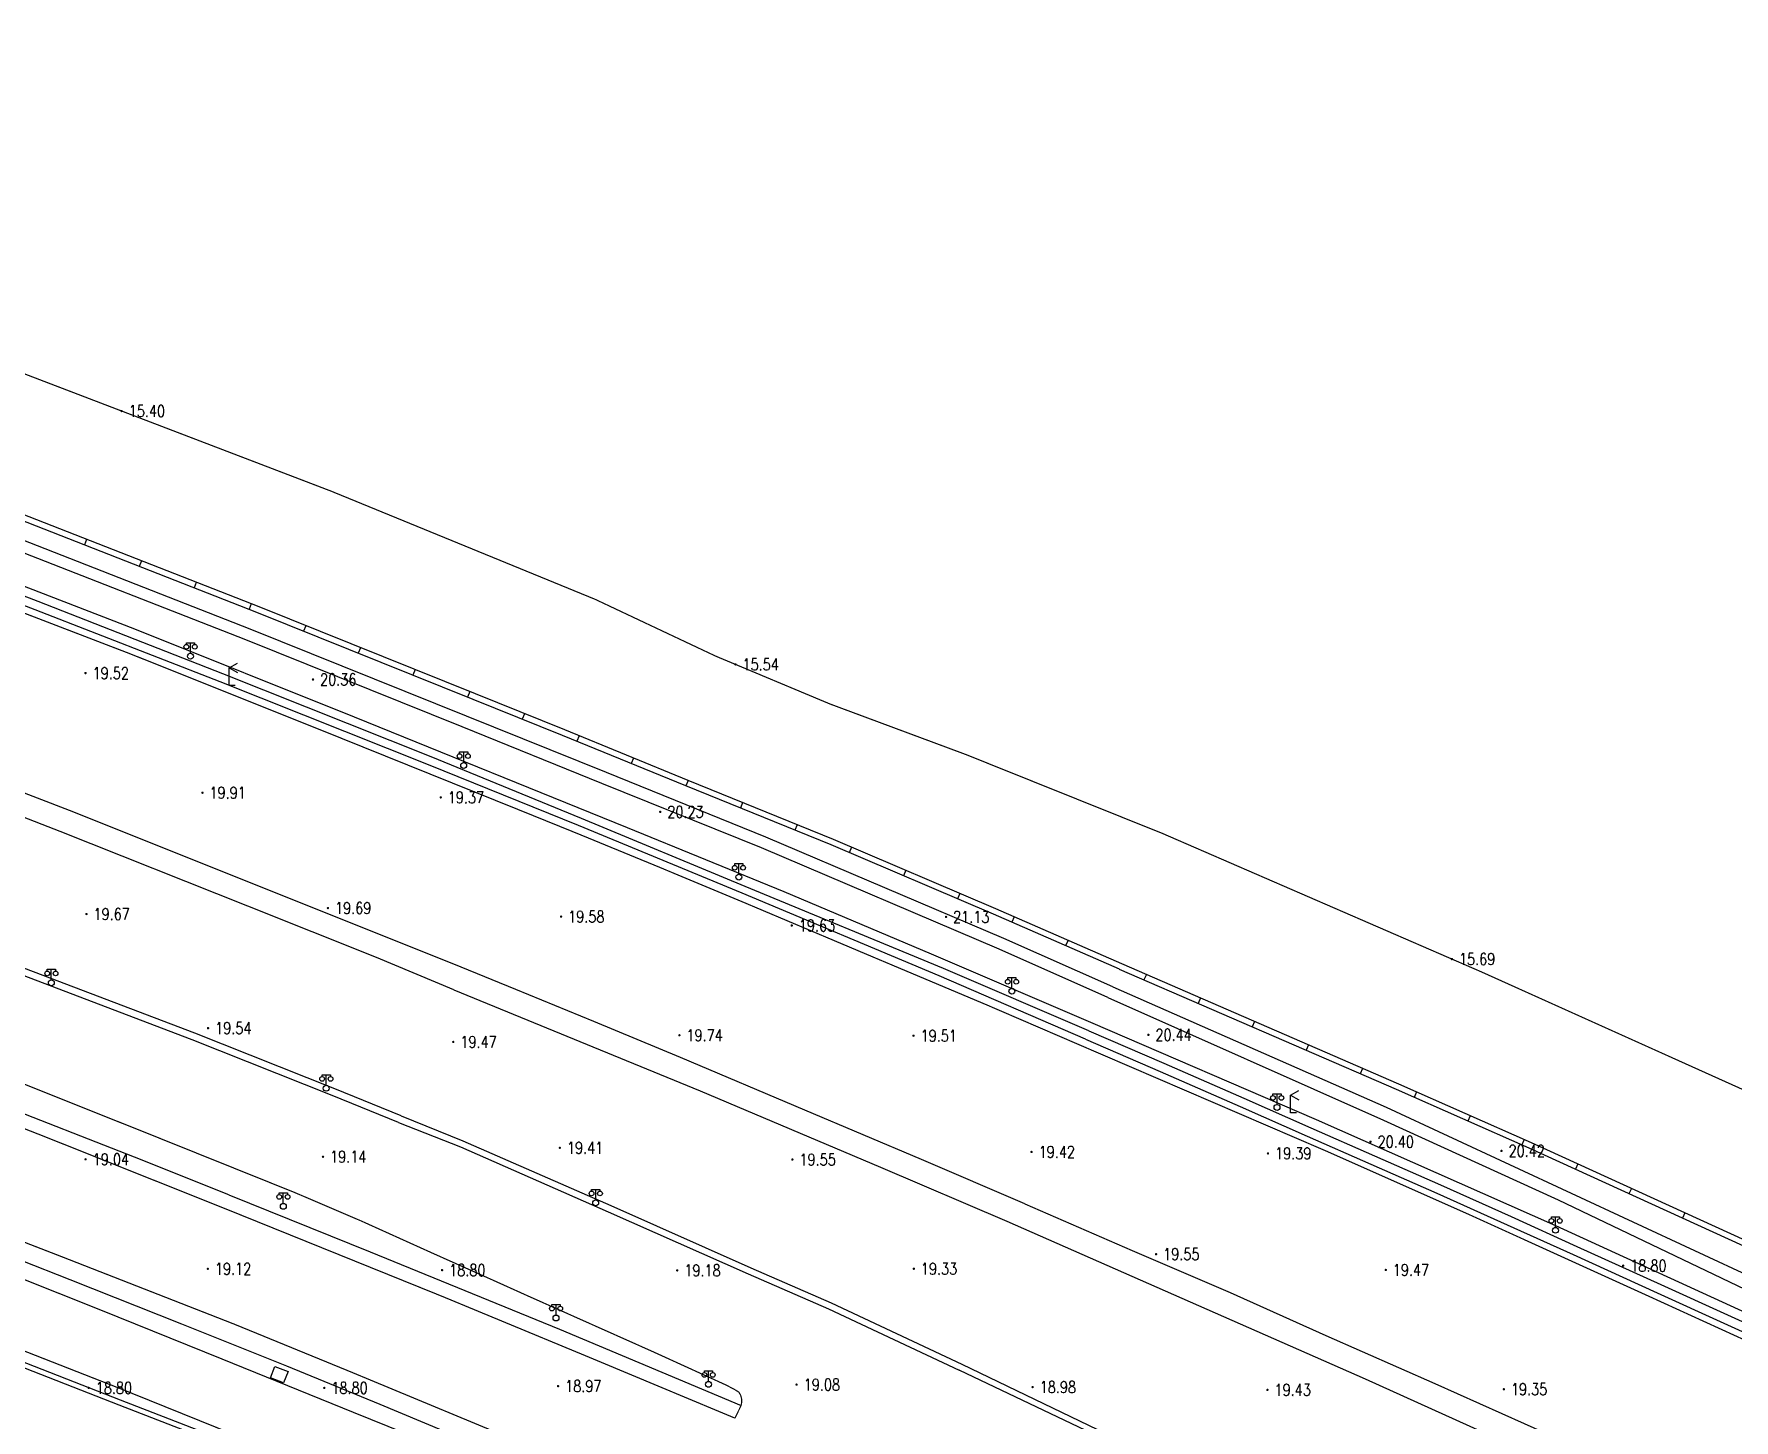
# Model space of a CAD drawing. Extents: x 404846 to 408477, y 3390929 to 3392894.
# Drawn here: x 406996.7 to 407141, y 3392001.7 to 3392119.3 of the extents above; entities that cross this region are included whole.
import ezdxf
from ezdxf.enums import TextEntityAlignment as Align

# ---------------------------------------------------------------- set-up
doc = ezdxf.new("R2010")
doc.units = 0
doc.header["$LTSCALE"] = 0.5
doc.layers.get('0').update_dxf_attribs({"linetype": 'CONTINUOUS'})
for name, color, linetype in [('DLDW', 11, 'CONTINUOUS'), ('DLSS', 4, 'CONTINUOUS'), ('DMTZ', 3, 'CONTINUOUS'), ('FZTZ', 7, 'CONTINUOUS'), ('GCD', 1, 'CONTINUOUS'), ('GXYZ', 2, 'CONTINUOUS'), ('JMD', 6, 'CONTINUOUS'), ('SXSS', 5, 'CONTINUOUS'), ('ZBTZ', 3, 'CONTINUOUS')]:
    doc.layers.add(name, color=color, linetype=linetype)
doc.styles.add('HZ', font='rs.shx', dxfattribs={"width": 0.8, "bigfont": 'hztxt.shx'})
doc.linetypes.add('10422', pattern='A,0.75,[150,AAA.SHX,S=0.5,R=0,X=0,Y=0.5],1.5,[177,AAA.SHX,S=1,R=0,X=0,Y=0.4],0.75', length=3)
doc.linetypes.add('1161', pattern='A,0,[149,AAA.SHX,S=0.15,R=0,X=0,Y=0],-1.6', length=1.6)
doc.linetypes.add('444', pattern='A,4.5,[145,AAA.SHX,S=1,R=0,X=0,Y=1],4.5,-0.5,[146,AAA.SHX,S=1,R=0,X=0,Y=0],-0.5', length=10)
doc.linetypes.add('732', pattern='A,9,-0.5,[162,AAA.SHX,S=1,R=0,X=0,Y=0],-0.5', length=10)

# ---------------------------------------------------------------- blocks, each defined once
blk = doc.blocks.new('gc097')
for p, q in [((-0.7, 2), (-0.7, 2.3)), ((-0.7, 2.3), (0.7, 2.3)), ((0, 0.5), (0, 2.3)), ((0.7, 2.3), (0.7, 2))]:
    blk.add_line(p, q)
for centre, radius in [((-0.7, 1.6), 0.4), ((0, 0), 0.5), ((0.73, 1.6), 0.4)]:
    blk.add_circle(centre, radius)
blk = doc.blocks.new('gc052')
for p, q in [((0, 3), (1.39, 3.8)), ((0, 3), (1.39, 2.2)), ((0, 0), (0, 3)), ((1, 0), (0, 0))]:
    blk.add_line(p, q)
blk = doc.blocks.new('GC200')
at = {"linetype": 'Continuous', "const_width": 0.2, "flags": 128}
blk.add_lwpolyline([(-0.1, 0, 1), (0.1, 0, 1)], format="xyb", close=True, dxfattribs=at)

msp = doc.modelspace()

# ---------------------------------------------------------------- linework, layer by layer
at = {"layer": 'DLSS', "linetype": 'Continuous', "const_width": 0.1, "flags": 128}
for points, elevation in [([(407085.788, 3392033.363), (407077.641, 3392036.875), (407067.689, 3392041.067), (407057.093, 3392045.544), (407049.67, 3392048.639), (407042.986, 3392051.387), (407038.312, 3392053.281), (407020.981, 3392060.266), (407004.927, 3392066.682), (406985.63, 3392074.093), (406965.614, 3392081.684), (406947.993, 3392088.17), (406943.913, 3392089.644), (406933.494, 3392093.33), (406918.875, 3392098.507), (406903.829, 3392103.72), (406891.006, 3392108.052), (406876.491, 3392112.909), (406865.844, 3392116.363), (406857.03, 3392119.268)], 19.48), ([(406858.641, 3392079.519), (406874.206, 3392074.411), (406892.207, 3392068.259), (406908.478, 3392062.61), (406920.542, 3392058.355), (406928.244, 3392055.58), (406941.991, 3392050.573), (406951.072, 3392047.259), (406972.22, 3392039.281), (406991.374, 3392031.973), (407006.791, 3392025.812), (407018.856, 3392020.964), (407024.511, 3392018.545), (407030.656, 3392015.77), (407035.679, 3392013.526), (407038.575, 3392012.22), (407049.338, 3392007.419), (407055.396, 3392004.657), (407056.111, 3392004.291), (407056.543, 3392004.028), (407056.709, 3392003.752), (407056.792, 3392003.413), (407056.788, 3392003.157), (407056.739, 3392002.879)], 19.097), ([(407056.215, 3392001.817), (407043.835, 3392006.987), (407031.464, 3392012.113), (407013.182, 3392019.501), (406997.632, 3392025.71), (406990.15, 3392028.64), (406975.494, 3392034.304), (406962.134, 3392039.417), (406946.474, 3392045.274), (406931.715, 3392050.656), (406925.1, 3392053.013), (406919.76, 3392054.93), (406908.502, 3392058.925), (406896.375, 3392063.206), (406882.927, 3392067.762), (406868.726, 3392072.563), (406853.606, 3392077.525)], 19.009), ([(406850.825, 3392068.98), (406865.886, 3392064.038), (406880.047, 3392059.251), (406893.437, 3392054.713), (406905.504, 3392050.454), (406916.74, 3392046.467), (406922.064, 3392044.555), (406922.085, 3392044.551), (406928.669, 3392042.206), (406943.361, 3392036.847), (406958.956, 3392031.015), (406972.27, 3392025.92), (406986.893, 3392020.268), (406994.356, 3392017.346), (406998.975, 3392015.557), (407013.686, 3392009.805), (407023.604, 3392005.743), (407035.775, 3392000.688), (407047.313, 3391995.87), (407061.299, 3391989.962), (407069.325, 3391986.502)], 19.05), ([(407085.788, 3392033.363), (407106.403, 3392024.492), (407118.464, 3392019.133), (407133.549, 3392012.275), (407147.842, 3392005.748)], 19.735), ([(406959.123, 3392027.74), (406968.335, 3392024.263), (406976.685, 3392021.054), (406985.078, 3392017.815), (406993.892, 3392014.375), (407002.42, 3392010.977), (407012.767, 3392006.798), (407023.956, 3392002.254), (407034.981, 3391997.803)], 18.761), ([(406957.485, 3392022.41), (406973.588, 3392016.229), (406987.873, 3392010.656), (407004.227, 3392004.247), (407015.911, 3391999.527), (407019.768, 3391998.01), (407028.824, 3391994.273), (407032.803, 3391992.593)], 18.641), ([(407056.739, 3392002.879), (407056.215, 3392001.817)], 18.846)]:
    msp.add_lwpolyline(points, dxfattribs=dict(at, elevation=elevation))
at = {"layer": 'DMTZ', "linetype": '10422', "flags": 128}
for points, elevation in [([(407005.285, 3392068.789), (406985.114, 3392076.583), (406969.732, 3392082.394), (406960.315, 3392085.944)], 20.496), ([(407047.107, 3392051.921), (407023.918, 3392061.313), (407005.285, 3392068.789)], 20.537), ([(407086.424, 3392035.403), (407072.9, 3392041.191), (407060.388, 3392046.493), (407047.107, 3392051.921)], 20.499), ([(407156.909, 3392003.949), (407125.889, 3392018.141), (407105.594, 3392027.145), (407086.424, 3392035.403)], 20.247)]:
    msp.add_lwpolyline(points, dxfattribs=dict(at, elevation=elevation))
at = {"layer": 'FZTZ', "linetype": 'Continuous', "elevation": 19.066, "flags": 128}
msp.add_lwpolyline([(407017.173, 3392006.192), (407018.278, 3392005.77), (407017.909, 3392004.804), (407016.804, 3392005.226), (407017.173, 3392006.192)], close=True, dxfattribs=at)
at = {"layer": 'GXYZ', "linetype": '732', "flags": 128}
for points, elevation in [([(407044.928, 3392055.689), (407033.062, 3392060.492), (407014.709, 3392067.875), (406994.571, 3392075.749), (406973.686, 3392083.624), (406950.707, 3392092.111)], 20.941), ([(407045.303, 3392056.616), (407033.436, 3392061.419), (407015.077, 3392068.804), (406994.93, 3392076.683), (406974.036, 3392084.561), (406951.053, 3392093.049)], 20.941), ([(407088.29, 3392038.438), (407079.041, 3392042.541), (407058.847, 3392051.14), (407045.303, 3392056.616)], 20.946), ([(407087.885, 3392037.524), (407078.642, 3392041.624), (407058.463, 3392050.217), (407044.928, 3392055.689)], 20.946), ([(407087.885, 3392037.524), (407111.282, 3392027.124), (407126.09, 3392020.341), (407173.64, 3391997.604), (407227.499, 3391971.84), (407255.34, 3391957.836), (407282.606, 3391943.606), (407329.745, 3391918.436), (407383.865, 3391890.608), (407398.242, 3391883.116)], 21.792), ([(407088.29, 3392038.438), (407111.508, 3392028.213), (407174.305, 3391999.013), (407228.185, 3391973.239), (407256.05, 3391959.222), (407283.333, 3391944.984), (407330.104, 3391920.055), (407384.307, 3391891.463), (407398.679, 3391883.986)], 21.866)]:
    msp.add_lwpolyline(points, dxfattribs=dict(at, elevation=elevation))
at = {"layer": 'JMD', "linetype": '444', "elevation": 22.072, "flags": 128}
msp.add_lwpolyline([(407038.7, 3391997.711), (407026.099, 3392002.977), (407018.186, 3392006.214), (407009.269, 3392009.805), (406999.782, 3392013.566), (406991.431, 3392016.831), (406982.449, 3392020.382), (406972.838, 3392024.06), (406961.209, 3392028.459)], dxfattribs=at)
at = {"layer": 'SXSS', "linetype": 'Continuous'}
for p, q in [((407001.181, 3392076.409), (407000.999, 3392075.944)), ((407005.837, 3392074.589), (407005.655, 3392074.123)), ((407010.494, 3392072.768), (407010.312, 3392072.302)), ((407015.151, 3392070.947), (407014.969, 3392070.481)), ((407019.792, 3392069.087), (407019.605, 3392068.623)), ((407024.431, 3392067.221), (407024.244, 3392066.757)), ((407029.069, 3392065.355), (407028.883, 3392064.891)), ((407033.708, 3392063.488), (407033.521, 3392063.024)), ((407038.346, 3392061.619), (407038.159, 3392061.156)), ((407042.98, 3392059.743), (407042.791, 3392059.281)), ((407047.607, 3392057.848), (407047.417, 3392057.385)), ((407052.234, 3392055.952), (407052.044, 3392055.489)), ((407056.866, 3392054.07), (407056.678, 3392053.607)), ((407061.498, 3392052.188), (407061.31, 3392051.724)), ((407066.119, 3392050.279), (407065.923, 3392049.819)), ((407070.719, 3392048.32), (407070.523, 3392047.86)), ((407075.319, 3392046.36), (407075.123, 3392045.9)), ((407079.912, 3392044.384), (407079.712, 3392043.926)), ((407084.493, 3392042.379), (407084.292, 3392041.921)), ((407091.141, 3392039.475), (407090.942, 3392039.017)), ((407095.727, 3392037.483), (407095.527, 3392037.024)), ((407100.313, 3392035.49), (407100.113, 3392035.031)), ((407104.898, 3392033.497), (407104.699, 3392033.039)), ((407109.484, 3392031.505), (407109.285, 3392031.046)), ((407114.066, 3392029.503), (407113.864, 3392029.046)), ((407118.64, 3392027.484), (407118.438, 3392027.027)), ((407123.214, 3392025.465), (407123.012, 3392025.007)), ((407127.767, 3392023.397), (407127.559, 3392022.943)), ((407132.316, 3392021.322), (407132.108, 3392020.867)), ((407136.865, 3392019.247), (407136.657, 3392018.792))]:
    msp.add_line(p, q, dxfattribs=at)
at = {"layer": 'SXSS', "linetype": 'Continuous', "const_width": 0.1, "flags": 128}
for points, elevation in [([(407044.356, 3392071.324), (407021.961, 3392080.5), (406995.498, 3392090.623), (406973.574, 3392098.776), (406962.672, 3392102.594), (406956.063, 3392105.06)], 15.4), ([(407092.512, 3392051.45), (407075.84, 3392058.144), (407064.28, 3392062.444), (407054.569, 3392066.51), (407044.356, 3392071.324)], 15.4), ([(407141.978, 3392029.62), (407119.577, 3392039.702), (407092.512, 3392051.45)], 15.613)]:
    msp.add_lwpolyline(points, dxfattribs=dict(at, elevation=elevation))
at = {"layer": 'SXSS', "color": 7, "linetype": 'Continuous', "flags": 128}
for points, elevation in [([(407089.073, 3392040.374), (407078.362, 3392045.063), (407064.581, 3392050.935), (407052.236, 3392055.951), (407041.773, 3392060.238), (407034.191, 3392063.294), (407015.823, 3392070.684), (406995.655, 3392078.57), (406974.742, 3392086.455), (406951.753, 3392094.945)], 23.279), ([(407145.963, 3392015.097), (407123.848, 3392025.185), (407112.574, 3392030.162), (407089.073, 3392040.374)], 23.521)]:
    msp.add_lwpolyline(points, dxfattribs=dict(at, elevation=elevation))
at = {"layer": 'SXSS', "linetype": 'Continuous', "flags": 128}
for points, elevation in [([(407012.742, 3392065.004), (406997.077, 3392071.128), (406978.498, 3392078.241), (406952.029, 3392088.053), (406936.239, 3392093.793)], 19.322), ([(407012.508, 3392064.33), (406996.814, 3392070.446), (406978.24, 3392077.556), (406951.777, 3392087.366), (406935.989, 3392093.105)], 19.289), ([(407086.272, 3392034.705), (407073.913, 3392039.978), (407057.086, 3392046.961), (407043.189, 3392052.721), (407030.435, 3392057.966), (407012.742, 3392065.004)], 19.387), ([(407085.964, 3392033.993), (407073.559, 3392039.364), (407056.84, 3392046.37), (407042.946, 3392052.128), (407030.216, 3392057.263), (407012.508, 3392064.33)], 19.359), ([(407086.272, 3392034.705), (407092.628, 3392031.952), (407099.418, 3392028.979), (407105.114, 3392026.472), (407110.515, 3392024.095), (407116.109, 3392021.621), (407122.104, 3392018.936), (407127.687, 3392016.399), (407134.812, 3392013.161), (407146.148, 3392008.017)], 19.234), ([(407085.964, 3392033.993), (407092.318, 3392031.241), (407099.106, 3392028.269), (407104.802, 3392025.762), (407110.202, 3392023.386), (407115.794, 3392020.912), (407121.785, 3392018.229), (407127.367, 3392015.693), (407134.492, 3392012.455), (407145.825, 3392007.312)], 19.234), ([(406949.826, 3392023.967), (406962.884, 3392018.939), (406972.638, 3392015.135), (406984.737, 3392010.421), (406994.011, 3392006.823), (407003.913, 3392002.953), (407013.623, 3391999.192), (407013.776, 3391999.588), (407004.067, 3392003.348), (406994.164, 3392007.218), (406984.89, 3392010.817), (406972.792, 3392015.53), (406963.038, 3392019.334), (406949.981, 3392024.38)], 18.623)]:
    msp.add_lwpolyline(points, dxfattribs=dict(at, elevation=elevation))
at = {"layer": 'SXSS', "linetype": '10422', "flags": 128}
for points, elevation in [([(407088.872, 3392039.916), (407078.164, 3392044.604), (407064.389, 3392050.473), (407052.047, 3392055.488), (407041.585, 3392059.775), (407034.004, 3392062.83), (407015.639, 3392070.219), (406995.476, 3392078.103), (406974.567, 3392085.987), (406951.58, 3392094.476)], 23.279), ([(407145.755, 3392014.642), (407123.643, 3392024.729), (407112.373, 3392029.704), (407088.874, 3392039.915)], 23.521)]:
    msp.add_lwpolyline(points, dxfattribs=dict(at, elevation=elevation))
at = {"layer": 'ZBTZ', "linetype": '1161', "flags": 128}
for points, elevation in [([(407080.838, 3392020.004), (407072.061, 3392023.781), (407062.157, 3392027.953), (407051.584, 3392032.42), (407044.225, 3392035.488), (407037.607, 3392038.209), (407032.966, 3392040.091), (407015.671, 3392047.041), (406999.728, 3392053.413), (406980.549, 3392060.779), (406960.626, 3392068.335), (406943.112, 3392074.781), (406939.074, 3392076.24)], 19.538), ([(406998.926, 3392051.608), (406979.877, 3392059.019), (406960.202, 3392066.376), (406942.71, 3392072.853), (406938.416, 3392074.425)], 19.764), ([(407013.265, 3392020.78), (407005.242, 3392023.963), (406993.374, 3392028.624), (406981.937, 3392033.103), (406970.384, 3392037.552), (406960.413, 3392041.298), (406946.785, 3392046.411), (406935.518, 3392050.5), (406924.112, 3392054.651)], 19.125), ([(407027.654, 3392026.926), (407022.037, 3392029.215), (407010.151, 3392033.932), (406994.459, 3392039.908), (406975.307, 3392047.086), (406954.155, 3392055.314)], 19.462), ([(407027.884, 3392027.491), (407022.264, 3392029.781), (407010.372, 3392034.501), (406994.675, 3392040.479), (406975.524, 3392047.656), (406954.376, 3392055.882)], 19.462), ([(407032.364, 3392038.171), (407025.798, 3392040.926), (407014.869, 3392045.28), (406998.926, 3392051.608)], 19.54), ([(407032.364, 3392038.171), (407053.265, 3392029.589), (407068.57, 3392023.121), (407079.285, 3392018.523)], 19.386), ([(407027.884, 3392027.491), (407033.127, 3392025.361), (407045.682, 3392019.853), (407057.578, 3392014.569), (407064.378, 3392011.591), (407075.491, 3392006.396)], 19.172), ([(407027.654, 3392026.926), (407032.912, 3392024.845), (407045.456, 3392019.341), (407057.352, 3392014.057), (407064.147, 3392011.081), (407075.254, 3392005.889)], 19.172), ([(407013.265, 3392020.78), (407025.261, 3392015.932), (407041.317, 3392009.375), (407056.739, 3392002.879)], 19.053), ([(407080.838, 3392020.004), (407089.927, 3392016.049), (407098.27, 3392012.474), (407106.376, 3392008.842), (407115.644, 3392004.76), (407125.104, 3392000.517), (407135.563, 3391995.756), (407142.81, 3391992.351)], 19.469), ([(407079.285, 3392018.523), (407109.712, 3392005.147), (407127.483, 3391997.107), (407143.794, 3391989.6), (407161.625, 3391981.291), (407175.945, 3391974.552)], 19.579), ([(407075.491, 3392006.396), (407099.326, 3391994.921), (407101.48, 3391994.066), (407103.443, 3391993.067), (407103.239, 3391992.666), (407101.295, 3391993.655), (407099.145, 3391994.508), (407075.254, 3392005.889)], 19.059)]:
    msp.add_lwpolyline(points, dxfattribs=dict(at, elevation=elevation))

# ---------------------------------------------------------------- block references
at = {"layer": 'DLDW', "linetype": 'Continuous', "xscale": 0.5, "yscale": 0.5}
for p in [(407009.998, 3392066.494, 19.563), (407033.19, 3392057.223, 19.415), (407056.549, 3392047.744, 19.285), (406998.186, 3392038.771, 19.462), (407079.726, 3392038.061, 19.358), (407021.522, 3392029.819, 19.293), (407102.236, 3392028.195, 19.462), (407017.88, 3392019.796, 19.065), (407044.397, 3392020.088, 19.239), (407125.875, 3392017.763, 19.358), (407041.028, 3392010.319, 19.037), (407053.972, 3392004.686, 19.055)]:
    msp.add_blockref('gc097', p, dxfattribs=at)
at = {"layer": 'DLSS', "linetype": 'Continuous', "xscale": 0.5, "yscale": 0.5}
for p in [(407013.292, 3392064.01, 19.402), (407103.385, 3392027.728, 19.313)]:
    msp.add_blockref('gc052', p, dxfattribs=at)
at = {"layer": 'GCD', "linetype": 'Continuous'}
ref = msp.add_blockref('GC200', (407004.157, 3392087.311, 15.4), dxfattribs=dict(at, xscale=0.5, yscale=0.5, zscale=0.5))
ref.add_attrib('height', '15.40', dxfattribs={"linetype": 'Continuous', "height": 1, "style": 'HZ', "width": 0.8}).set_placement((407004.757, 3392087.311, 15.4), align=Align.MIDDLE_LEFT)
ref = msp.add_blockref('GC200', (407056.258, 3392065.803, 15.54), dxfattribs=dict(at, xscale=0.5, yscale=0.5, zscale=0.5))
ref.add_attrib('height', '15.54', dxfattribs={"linetype": 'Continuous', "height": 1, "style": 'HZ', "width": 0.8}).set_placement((407056.858, 3392065.803, 15.54), align=Align.MIDDLE_LEFT)
ref = msp.add_blockref('GC200', (407001.087, 3392065.062, 19.522), dxfattribs=dict(at, xscale=0.5, yscale=0.5, zscale=0.5))
ref.add_attrib('height', '19.52', dxfattribs={"linetype": 'Continuous', "height": 1, "style": 'HZ', "width": 0.8}).set_placement((407001.687, 3392065.062, 19.522), align=Align.MIDDLE_LEFT)
ref = msp.add_blockref('GC200', (407020.4, 3392064.518, 20.357), dxfattribs=dict(at, xscale=0.5, yscale=0.5, zscale=0.5))
ref.add_attrib('height', '20.36', dxfattribs={"linetype": 'Continuous', "height": 1, "style": 'HZ', "width": 0.8}).set_placement((407021, 3392064.518, 20.357), align=Align.MIDDLE_LEFT)
ref = msp.add_blockref('GC200', (407011.013, 3392054.911, 19.91), dxfattribs=dict(at, xscale=0.5, yscale=0.5, zscale=0.5))
ref.add_attrib('height', '19.91', dxfattribs={"linetype": 'Continuous', "height": 1, "style": 'HZ', "width": 0.8}).set_placement((407011.613, 3392054.911, 19.91), align=Align.MIDDLE_LEFT)
ref = msp.add_blockref('GC200', (407031.241, 3392054.514, 19.367), dxfattribs=dict(at, xscale=0.5, yscale=0.5, zscale=0.5))
ref.add_attrib('height', '19.37', dxfattribs={"linetype": 'Continuous', "height": 1, "style": 'HZ', "width": 0.8}).set_placement((407031.841, 3392054.514, 19.367), align=Align.MIDDLE_LEFT)
ref = msp.add_blockref('GC200', (407049.877, 3392053.281, 20.231), dxfattribs=dict(at, xscale=0.5, yscale=0.5, zscale=0.5))
ref.add_attrib('height', '20.23', dxfattribs={"linetype": 'Continuous', "height": 1, "style": 'HZ', "width": 0.8}).set_placement((407050.477, 3392053.281, 20.231), align=Align.MIDDLE_LEFT)
ref = msp.add_blockref('GC200', (407001.167, 3392044.611, 19.67), dxfattribs=dict(at, xscale=0.5, yscale=0.5, zscale=0.5))
ref.add_attrib('height', '19.67', dxfattribs={"linetype": 'Continuous', "height": 1, "style": 'HZ', "width": 0.8}).set_placement((407001.767, 3392044.611, 19.67), align=Align.MIDDLE_LEFT)
ref = msp.add_blockref('GC200', (407021.667, 3392045.116, 19.686), dxfattribs=dict(at, xscale=0.5, yscale=0.5, zscale=0.5))
ref.add_attrib('height', '19.69', dxfattribs={"linetype": 'Continuous', "height": 1, "style": 'HZ', "width": 0.8}).set_placement((407022.267, 3392045.116, 19.686), align=Align.MIDDLE_LEFT)
ref = msp.add_blockref('GC200', (407041.457, 3392044.39, 19.575), dxfattribs=dict(at, xscale=0.5, yscale=0.5, zscale=0.5))
ref.add_attrib('height', '19.58', dxfattribs={"linetype": 'Continuous', "height": 1, "style": 'HZ', "width": 0.8}).set_placement((407042.057, 3392044.39, 19.575), align=Align.MIDDLE_LEFT)
ref = msp.add_blockref('GC200', (407074.137, 3392044.362, 21.132), dxfattribs=dict(at, xscale=0.5, yscale=0.5, zscale=0.5))
ref.add_attrib('height', '21.13', dxfattribs={"linetype": 'Continuous', "height": 1, "style": 'HZ', "width": 0.8}).set_placement((407074.737, 3392044.362, 21.132), align=Align.MIDDLE_LEFT)
ref = msp.add_blockref('GC200', (407061.038, 3392043.639, 19.632), dxfattribs=dict(at, xscale=0.5, yscale=0.5, zscale=0.5))
ref.add_attrib('height', '19.63', dxfattribs={"linetype": 'Continuous', "height": 1, "style": 'HZ', "width": 0.8}).set_placement((407061.638, 3392043.639, 19.632), align=Align.MIDDLE_LEFT)
ref = msp.add_blockref('GC200', (407117.079, 3392040.786, 15.69), dxfattribs=dict(at, xscale=0.5, yscale=0.5, zscale=0.5))
ref.add_attrib('height', '15.69', dxfattribs={"linetype": 'Continuous', "height": 1, "style": 'HZ', "width": 0.8}).set_placement((407117.679, 3392040.786, 15.69), align=Align.MIDDLE_LEFT)
ref = msp.add_blockref('GC200', (407011.493, 3392034.921, 19.54), dxfattribs=dict(at, xscale=0.5, yscale=0.5, zscale=0.5))
ref.add_attrib('height', '19.54', dxfattribs={"linetype": 'Continuous', "height": 1, "style": 'HZ', "width": 0.8}).set_placement((407012.093, 3392034.921, 19.54), align=Align.MIDDLE_LEFT)
ref = msp.add_blockref('GC200', (407051.502, 3392034.317, 19.737), dxfattribs=dict(at, xscale=0.5, yscale=0.5, zscale=0.5))
ref.add_attrib('height', '19.74', dxfattribs={"linetype": 'Continuous', "height": 1, "style": 'HZ', "width": 0.8}).set_placement((407052.102, 3392034.317, 19.737), align=Align.MIDDLE_LEFT)
ref = msp.add_blockref('GC200', (407071.376, 3392034.282, 19.509), dxfattribs=dict(at, xscale=0.5, yscale=0.5, zscale=0.5))
ref.add_attrib('height', '19.51', dxfattribs={"linetype": 'Continuous', "height": 1, "style": 'HZ', "width": 0.8}).set_placement((407071.976, 3392034.282, 19.509), align=Align.MIDDLE_LEFT)
ref = msp.add_blockref('GC200', (407091.314, 3392034.356, 20.441), dxfattribs=dict(at, xscale=0.5, yscale=0.5, zscale=0.5))
ref.add_attrib('height', '20.44', dxfattribs={"linetype": 'Continuous', "height": 1, "style": 'HZ', "width": 0.8}).set_placement((407091.914, 3392034.356, 20.441), align=Align.MIDDLE_LEFT)
ref = msp.add_blockref('GC200', (407032.308, 3392033.751, 19.472), dxfattribs=dict(at, xscale=0.5, yscale=0.5, zscale=0.5))
ref.add_attrib('height', '19.47', dxfattribs={"linetype": 'Continuous', "height": 1, "style": 'HZ', "width": 0.8}).set_placement((407032.908, 3392033.751, 19.472), align=Align.MIDDLE_LEFT)
ref = msp.add_blockref('GC200', (407110.17, 3392025.277, 20.397), dxfattribs=dict(at, xscale=0.5, yscale=0.5, zscale=0.5))
ref.add_attrib('height', '20.40', dxfattribs={"linetype": 'Continuous', "height": 1, "style": 'HZ', "width": 0.8}).set_placement((407110.77, 3392025.277, 20.397), align=Align.MIDDLE_LEFT)
ref = msp.add_blockref('GC200', (407001.1, 3392023.786, 19.042), dxfattribs=dict(at, xscale=0.5, yscale=0.5, zscale=0.5))
ref.add_attrib('height', '19.04', dxfattribs={"linetype": 'Continuous', "height": 1, "style": 'HZ', "width": 0.8}).set_placement((407001.7, 3392023.786, 19.042), align=Align.MIDDLE_LEFT)
ref = msp.add_blockref('GC200', (407021.248, 3392024.008, 19.139), dxfattribs=dict(at, xscale=0.5, yscale=0.5, zscale=0.5))
ref.add_attrib('height', '19.14', dxfattribs={"linetype": 'Continuous', "height": 1, "style": 'HZ', "width": 0.8}).set_placement((407021.848, 3392024.008, 19.139), align=Align.MIDDLE_LEFT)
ref = msp.add_blockref('GC200', (407041.353, 3392024.764, 19.405), dxfattribs=dict(at, xscale=0.5, yscale=0.5, zscale=0.5))
ref.add_attrib('height', '19.41', dxfattribs={"linetype": 'Continuous', "height": 1, "style": 'HZ', "width": 0.8}).set_placement((407041.953, 3392024.764, 19.405), align=Align.MIDDLE_LEFT)
ref = msp.add_blockref('GC200', (407061.094, 3392023.764, 19.55), dxfattribs=dict(at, xscale=0.5, yscale=0.5, zscale=0.5))
ref.add_attrib('height', '19.55', dxfattribs={"linetype": 'Continuous', "height": 1, "style": 'HZ', "width": 0.8}).set_placement((407061.694, 3392023.764, 19.55), align=Align.MIDDLE_LEFT)
ref = msp.add_blockref('GC200', (407081.398, 3392024.41, 19.424), dxfattribs=dict(at, xscale=0.5, yscale=0.5, zscale=0.5))
ref.add_attrib('height', '19.42', dxfattribs={"linetype": 'Continuous', "height": 1, "style": 'HZ', "width": 0.8}).set_placement((407081.998, 3392024.41, 19.424), align=Align.MIDDLE_LEFT)
ref = msp.add_blockref('GC200', (407101.468, 3392024.292, 19.391), dxfattribs=dict(at, xscale=0.5, yscale=0.5, zscale=0.5))
ref.add_attrib('height', '19.39', dxfattribs={"linetype": 'Continuous', "height": 1, "style": 'HZ', "width": 0.8}).set_placement((407102.068, 3392024.292, 19.391), align=Align.MIDDLE_LEFT)
ref = msp.add_blockref('GC200', (407121.288, 3392024.503, 20.415), dxfattribs=dict(at, xscale=0.5, yscale=0.5, zscale=0.5))
ref.add_attrib('height', '20.42', dxfattribs={"linetype": 'Continuous', "height": 1, "style": 'HZ', "width": 0.8}).set_placement((407121.888, 3392024.503, 20.415), align=Align.MIDDLE_LEFT)
ref = msp.add_blockref('GC200', (407091.967, 3392015.732, 19.548), dxfattribs=dict(at, xscale=0.5, yscale=0.5, zscale=0.5))
ref.add_attrib('height', '19.55', dxfattribs={"linetype": 'Continuous', "height": 1, "style": 'HZ', "width": 0.8}).set_placement((407092.567, 3392015.732, 19.548), align=Align.MIDDLE_LEFT)
ref = msp.add_blockref('GC200', (407011.472, 3392014.492, 19.12), dxfattribs=dict(at, xscale=0.5, yscale=0.5, zscale=0.5))
ref.add_attrib('height', '19.12', dxfattribs={"linetype": 'Continuous', "height": 1, "style": 'HZ', "width": 0.8}).set_placement((407012.072, 3392014.492, 19.12), align=Align.MIDDLE_LEFT)
ref = msp.add_blockref('GC200', (407031.358, 3392014.379, 18.8), dxfattribs=dict(at, xscale=0.5, yscale=0.5, zscale=0.5))
ref.add_attrib('height', '18.80', dxfattribs={"linetype": 'Continuous', "height": 1, "style": 'HZ', "width": 0.8}).set_placement((407031.958, 3392014.379, 18.8), align=Align.MIDDLE_LEFT)
ref = msp.add_blockref('GC200', (407051.32, 3392014.359, 19.18), dxfattribs=dict(at, xscale=0.5, yscale=0.5, zscale=0.5))
ref.add_attrib('height', '19.18', dxfattribs={"linetype": 'Continuous', "height": 1, "style": 'HZ', "width": 0.8}).set_placement((407051.92, 3392014.359, 19.18), align=Align.MIDDLE_LEFT)
ref = msp.add_blockref('GC200', (407071.402, 3392014.499, 19.326), dxfattribs=dict(at, xscale=0.5, yscale=0.5, zscale=0.5))
ref.add_attrib('height', '19.33', dxfattribs={"linetype": 'Continuous', "height": 1, "style": 'HZ', "width": 0.8}).set_placement((407072.002, 3392014.499, 19.326), align=Align.MIDDLE_LEFT)
ref = msp.add_blockref('GC200', (407111.466, 3392014.393, 19.466), dxfattribs=dict(at, xscale=0.5, yscale=0.5, zscale=0.5))
ref.add_attrib('height', '19.47', dxfattribs={"linetype": 'Continuous', "height": 1, "style": 'HZ', "width": 0.8}).set_placement((407112.066, 3392014.393, 19.466), align=Align.MIDDLE_LEFT)
ref = msp.add_blockref('GC200', (407131.62, 3392014.758, 18.8), dxfattribs=dict(at, xscale=0.5, yscale=0.5, zscale=0.5))
ref.add_attrib('height', '18.80', dxfattribs={"linetype": 'Continuous', "height": 1, "style": 'HZ', "width": 0.8}).set_placement((407132.22, 3392014.758, 18.8), align=Align.MIDDLE_LEFT)
ref = msp.add_blockref('GC200', (407001.358, 3392004.379, 18.8), dxfattribs=dict(at, xscale=0.5, yscale=0.5, zscale=0.5))
ref.add_attrib('height', '18.80', dxfattribs={"linetype": 'Continuous', "height": 1, "style": 'HZ', "width": 0.8}).set_placement((407001.958, 3392004.379, 18.8), align=Align.MIDDLE_LEFT)
ref = msp.add_blockref('GC200', (407021.358, 3392004.379, 18.8), dxfattribs=dict(at, xscale=0.5, yscale=0.5, zscale=0.5))
ref.add_attrib('height', '18.80', dxfattribs={"linetype": 'Continuous', "height": 1, "style": 'HZ', "width": 0.8}).set_placement((407021.958, 3392004.379, 18.8), align=Align.MIDDLE_LEFT)
ref = msp.add_blockref('GC200', (407041.203, 3392004.536, 18.97), dxfattribs=dict(at, xscale=0.5, yscale=0.5, zscale=0.5))
ref.add_attrib('height', '18.97', dxfattribs={"linetype": 'Continuous', "height": 1, "style": 'HZ', "width": 0.8}).set_placement((407041.803, 3392004.536, 18.97), align=Align.MIDDLE_LEFT)
ref = msp.add_blockref('GC200', (407061.455, 3392004.658, 19.075), dxfattribs=dict(at, xscale=0.5, yscale=0.5, zscale=0.5))
ref.add_attrib('height', '19.08', dxfattribs={"linetype": 'Continuous', "height": 1, "style": 'HZ', "width": 0.8}).set_placement((407062.055, 3392004.658, 19.075), align=Align.MIDDLE_LEFT)
ref = msp.add_blockref('GC200', (407081.49, 3392004.456, 18.982), dxfattribs=dict(at, xscale=0.5, yscale=0.5, zscale=0.5))
ref.add_attrib('height', '18.98', dxfattribs={"linetype": 'Continuous', "height": 1, "style": 'HZ', "width": 0.8}).set_placement((407082.09, 3392004.456, 18.982), align=Align.MIDDLE_LEFT)
ref = msp.add_blockref('GC200', (407101.423, 3392004.214, 19.434), dxfattribs=dict(at, xscale=0.5, yscale=0.5, zscale=0.5))
ref.add_attrib('height', '19.43', dxfattribs={"linetype": 'Continuous', "height": 1, "style": 'HZ', "width": 0.8}).set_placement((407102.023, 3392004.214, 19.434), align=Align.MIDDLE_LEFT)
ref = msp.add_blockref('GC200', (407121.49, 3392004.27, 19.348), dxfattribs=dict(at, xscale=0.5, yscale=0.5, zscale=0.5))
ref.add_attrib('height', '19.35', dxfattribs={"linetype": 'Continuous', "height": 1, "style": 'HZ', "width": 0.8}).set_placement((407122.09, 3392004.27, 19.348), align=Align.MIDDLE_LEFT)

doc.saveas('drawing.dxf')
